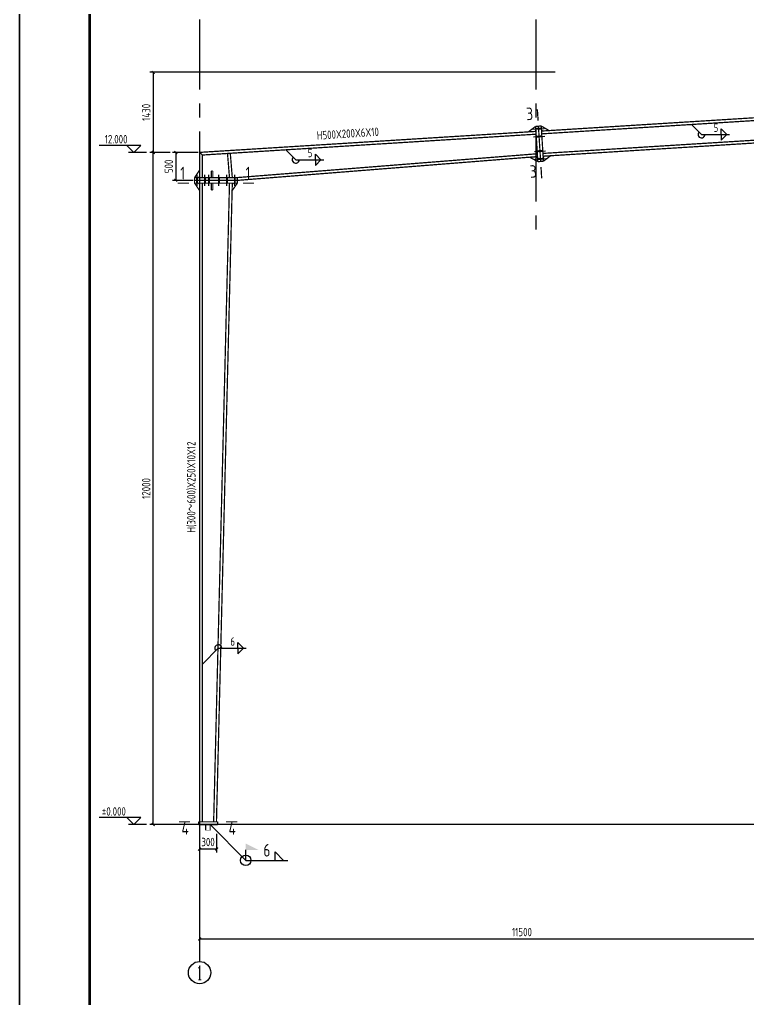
# Model space of a CAD drawing. Header units: millimetres. Extents: x 866309 to 879639, y 39442 to 44891.
# Drawn here: x 877299.4 to 877559.4, y 39654 to 40003.8 of the extents above; entities that cross this region are included whole.
import ezdxf
from ezdxf.enums import TextEntityAlignment as Align

# ---------------------------------------------------------------- set-up
doc = ezdxf.new("R2010")
doc.units = ezdxf.units.MM
doc.header["$LTSCALE"] = 1000
doc.header["$MEASUREMENT"] = 0
doc.linetypes.add('CENTER', pattern=[2, 1.25, -0.25, 0.25, -0.25])
doc.linetypes.add('DOTE', pattern=[2.42, 2, -0.2, 0.02, -0.2])
for name, color, linetype in [('10', 7, 'Continuous'), ('114', 2, 'Continuous'), ('116', 1, 'Continuous'), ('14', 2, 'Continuous'), ('1530', 253, 'Continuous'), ('1534', 7, 'Continuous'), ('AXIS', 3, 'Continuous'), ('AXIS_TEXT', 7, 'Continuous'), ('DIM', 7, 'Continuous'), ('DOTE', 1, 'DOTE'), ('M_Prof', 2, 'Continuous'), ('柱子', 8, 'Continuous'), ('标准截面(白色)', 7, 'Continuous'), ('焊缝标注', 3, 'Continuous')]:
    doc.layers.add(name, color=color, linetype=linetype)
doc.styles.add('_TCH_AXIS', font='COMPLEX', dxfattribs={"bigfont": 'GBCBIG'})
doc.styles.add('COMPLEX', font='COMPLEX')
doc.styles.add('GBHZ', font='gbenor.shx', dxfattribs={"width": 0.9, "bigfont": 'gbcbig.shx'})
doc.dimstyles.new('Y50', dxfattribs={"dimscale": 0, "dimtxt": 3, "dimasz": 0.01, "dimexe": 1.2, "dimexo": 1, "dimgap": 1, "dimtad": 1, "dimdec": 0, "dimlfac": 50, "dimzin": 0, "dimdsep": 46, "dimtxsty": 'GBHZ', "dimblk1": 'DX', "dimblk2": 'DX', "dimsah": 1, "dimcen": 0.09, "dimdle": 1, "dimadec": 0, "dimazin": 0, "dimtfac": 1, "dimtdec": 0, "dimtix": 1, "dimtmove": 2, "dimatfit": 3, "dimldrblk": 'DX', "dimfxl": 0, "dimtolj": 1, "dimtzin": 0, "dimarcsym": 0})

# ---------------------------------------------------------------- blocks, each defined once
blk = doc.blocks.new('DX')
at = {"color": 0, "linetype": 'ByBlock', "const_width": 40}
blk.add_lwpolyline([(-54, -51), (46, 49)], dxfattribs=at)
blk = doc.blocks.new('*D2073')
at = {"color": 0, "lineweight": -2, "transparency": 16777216}
for p, q in [((877363.61, 39713.16), (877363.61, 39706.5)), ((877369.61, 39713.16), (877369.61, 39706.5)), ((877363.6, 39707.7), (877363.59, 39707.7)), ((877369.61, 39707.7), (877363.61, 39707.7)), ((877369.62, 39707.7), (877369.63, 39707.7))]:
    blk.add_line(p, q, dxfattribs=at)
at = {"layer": 'Defpoints', "color": 0, "transparency": 16777216}
for p in [(877363.61, 39714.16), (877369.61, 39714.16), (877363.61, 39707.7)]:
    blk.add_point(p, dxfattribs=at)
at = {"color": 0, "lineweight": -2, "transparency": 16777216, "xscale": 0.01, "yscale": 0.01, "zscale": 0.01, "rotation": 180}
blk.add_blockref('DX', (877369.61, 39707.7), dxfattribs=at)
at = {"color": 0, "lineweight": -2, "transparency": 16777216, "xscale": 0.01, "yscale": 0.01, "zscale": 0.01}
blk.add_blockref('DX', (877363.61, 39707.7), dxfattribs=at)
at = {"color": 0, "transparency": 16777216, "insert": (877366.61, 39710.2), "char_height": 3, "attachment_point": 5, "style": 'GBHZ'}
blk.add_mtext('\\A1;300', dxfattribs=at)
blk = doc.blocks.new('_AXISO')
blk.add_circle((0, 0), 0.5)
at = {"layer": 'AXIS_TEXT', "style": 'COMPLEX', "width": 1.041667}
blk.add_attdef('A', text='', height=0.56, dxfattribs=at).set_placement((-0.25, -0.28), (0.25, -0.28), align=Align.FIT)
blk = doc.blocks.new('*D2062')
at = {"layer": 'Defpoints', "color": 0, "transparency": 16777216}
for p in [(877347.05, 39956.42), (877354.11, 39956.42), (877353.58, 39716.42)]:
    blk.add_point(p, dxfattribs=at)
at = {"layer": 'dim', "color": 0, "lineweight": -2, "transparency": 16777216}
for p, q in [((877353.11, 39956.42), (877345.85, 39956.42)), ((877347.05, 39716.43), (877347.05, 39956.41)), ((877352.58, 39716.42), (877345.85, 39716.42))]:
    blk.add_line(p, q, dxfattribs=at)
at = {"layer": 'dim', "color": 0, "lineweight": -2, "transparency": 16777216, "xscale": 0.01, "yscale": 0.01, "zscale": 0.01}
for p, rotation in [((877347.05, 39956.42), 90), ((877347.05, 39716.42), 270)]:
    blk.add_blockref('DX', p, dxfattribs=dict(at, rotation=rotation))
at = {"layer": 'dim', "color": 0, "transparency": 16777216, "insert": (877344.55, 39836.42), "char_height": 3, "attachment_point": 5, "rotation": 90, "style": 'GBHZ'}
blk.add_mtext('\\A1;12000', dxfattribs=at)
blk = doc.blocks.new('*D2063')
at = {"layer": 'Defpoints', "color": 0, "transparency": 16777216}
for p in [(877491.49, 39985.02), (877347.05, 39956.42), (877354.11, 39956.42)]:
    blk.add_point(p, dxfattribs=at)
at = {"layer": 'dim', "color": 0, "lineweight": -2, "transparency": 16777216}
for p, q in [((877490.49, 39985.02), (877345.85, 39985.02)), ((877347.05, 39985.01), (877347.05, 39956.43)), ((877353.11, 39956.42), (877345.85, 39956.42))]:
    blk.add_line(p, q, dxfattribs=at)
at = {"layer": 'dim', "color": 0, "lineweight": -2, "transparency": 16777216, "xscale": 0.01, "yscale": 0.01, "zscale": 0.01}
for p, rotation in [((877347.05, 39985.02), 90), ((877347.05, 39956.42), 270)]:
    blk.add_blockref('DX', p, dxfattribs=dict(at, rotation=rotation))
at = {"layer": 'dim', "color": 0, "transparency": 16777216, "insert": (877344.55, 39970.72), "char_height": 3, "attachment_point": 5, "rotation": 90, "style": 'GBHZ'}
blk.add_mtext('\\A1;1430', dxfattribs=at)
blk = doc.blocks.new('*D2071')
at = {"layer": 'Defpoints', "color": 0, "transparency": 16777216}
for p in [(877364.13, 39956.42), (877355.09, 39946.43), (877362.29, 39946.43)]:
    blk.add_point(p, dxfattribs=at)
at = {"layer": 'dim', "color": 0, "lineweight": -2, "transparency": 16777216}
for p, q in [((877363.13, 39956.42), (877353.89, 39956.42)), ((877355.09, 39956.41), (877355.09, 39946.44)), ((877361.29, 39946.43), (877353.89, 39946.43))]:
    blk.add_line(p, q, dxfattribs=at)
at = {"layer": 'dim', "color": 0, "lineweight": -2, "transparency": 16777216, "xscale": 0.01, "yscale": 0.01, "zscale": 0.01}
for p, rotation in [((877355.09, 39956.42), 90), ((877355.09, 39946.43), 270)]:
    blk.add_blockref('DX', p, dxfattribs=dict(at, rotation=rotation))
at = {"layer": 'dim', "color": 0, "transparency": 16777216, "insert": (877352.59, 39951.43), "char_height": 3, "attachment_point": 5, "rotation": 90, "style": 'GBHZ'}
blk.add_mtext('\\A1;500', dxfattribs=at)
blk = doc.blocks.new('*D2164')
at = {"layer": 'Defpoints', "color": 0, "transparency": 16777216}
for p in [(877363.61, 39699.56), (877593.61, 39699.56), (877363.61, 39675.56)]:
    blk.add_point(p, dxfattribs=at)
at = {"layer": 'dim', "color": 0, "lineweight": -2, "transparency": 16777216}
for p, q in [((877363.61, 39698.56), (877363.61, 39674.36)), ((877593.61, 39698.56), (877593.61, 39674.36)), ((877593.6, 39675.56), (877363.62, 39675.56))]:
    blk.add_line(p, q, dxfattribs=at)
at = {"layer": 'dim', "color": 0, "lineweight": -2, "transparency": 16777216, "xscale": 0.01, "yscale": 0.01, "zscale": 0.01, "rotation": 180}
blk.add_blockref('DX', (877363.61, 39675.56), dxfattribs=at)
at = {"layer": 'dim', "color": 0, "lineweight": -2, "transparency": 16777216, "xscale": 0.01, "yscale": 0.01, "zscale": 0.01}
blk.add_blockref('DX', (877593.61, 39675.56), dxfattribs=at)
at = {"layer": 'dim', "color": 0, "transparency": 16777216, "insert": (877478.61, 39678.06), "char_height": 3, "attachment_point": 5, "style": 'GBHZ'}
blk.add_mtext('\\A1;11500', dxfattribs=at)

msp = doc.modelspace()

# ---------------------------------------------------------------- linework, layer by layer
for p, q in [((877299.374, 39448.627), (877299.374, 40042.627)), ((877299.374, 40042.627), (877299.374, 39448.627))]:
    msp.add_line(p, q)
at = {"color": 0, "const_width": 1}
msp.add_lwpolyline([(878340.624, 39458.627), (877324.374, 39458.627), (877324.374, 40032.627), (878340.624, 40032.627)], close=True, dxfattribs=at)
at = {"layer": '10', "const_width": 0.45}
for points in [[(877484.125, 39971.762), (877484.375, 39967.77)], [(877485.66, 39947.19), (877485.411, 39951.182)], [(877355.777, 39945.431), (877359.777, 39945.431)], [(877383.065, 39945.431), (877379.065, 39945.431)], [(877356.213, 39717.422), (877360.213, 39717.422)], [(877377.014, 39717.422), (877373.014, 39717.422)]]:
    msp.add_lwpolyline(points, dxfattribs=at)
at = {"layer": '114'}
for p, q in [((877482.559, 39964.751), (877486.552, 39965)), ((877482.734, 39961.956), (877486.726, 39962.206)), ((877483.058, 39956.768), (877487.05, 39957.017)), ((877483.232, 39953.972), (877487.225, 39954.221)), ((877362.713, 39944.431), (877362.713, 39948.431)), ((877365.513, 39944.431), (877365.513, 39948.431)), ((877366.913, 39944.431), (877366.913, 39948.431)), ((877370.482, 39944.431), (877370.482, 39948.431)), ((877373.364, 39944.431), (877373.364, 39948.431)), ((877376.165, 39944.431), (877376.165, 39948.431))]:
    msp.add_line(p, q, dxfattribs=at)
at = {"layer": '114', "color": 1, "const_width": 0.7}
for points in [[(877483.557, 39964.813), (877485.553, 39964.938)], [(877483.732, 39962.019), (877485.728, 39962.143)], [(877484.056, 39956.83), (877486.052, 39956.954)], [(877484.23, 39954.034), (877486.227, 39954.159)], [(877362.713, 39945.431), (877362.713, 39947.431)], [(877365.513, 39945.431), (877365.513, 39947.431)], [(877366.913, 39945.431), (877366.913, 39947.431)], [(877370.482, 39945.431), (877370.482, 39947.431)], [(877373.364, 39945.431), (877373.364, 39947.431)], [(877376.165, 39945.431), (877376.165, 39947.431)]]:
    msp.add_lwpolyline(points, dxfattribs=at)
at = {"layer": '116', "const_width": 0.2}
for points in [[(877365.613, 39716.422), (877365.613, 39714.422)], [(877365.913, 39716.422), (877365.913, 39714.422)], [(877367.313, 39716.422), (877367.313, 39714.422)], [(877367.613, 39716.422), (877367.613, 39714.422)], [(877365.613, 39714.422), (877367.613, 39714.422)]]:
    msp.add_lwpolyline(points, dxfattribs=at)
at = {"layer": '14', "const_width": 0.45}
for points in [[(877480.919, 39963.747), (877483.501, 39965.712)], [(877483.214, 39963.89), (877480.919, 39963.747)], [(877483.589, 39964.314), (877483.214, 39963.89)], [(877483.501, 39965.712), (877484.499, 39965.774)], [(877484.288, 39953.116), (877483.501, 39965.712)], [(877483.501, 39965.712), (877483.589, 39964.314)], [(877484.499, 39965.774), (877485.497, 39965.836)], [(877484.499, 39965.774), (877485.286, 39953.178)], [(877485.286, 39953.178), (877484.499, 39965.774)], [(877485.497, 39965.836), (877486.284, 39953.241)], [(877485.585, 39964.439), (877485.497, 39965.836)], [(877485.497, 39965.836), (877488.304, 39964.208)], [(877486.009, 39964.065), (877485.585, 39964.439)], [(877488.304, 39964.208), (877486.009, 39964.065)], [(877363.613, 39947.431), (877363.613, 39956.422)], [(877363.613, 39956.422), (877364.613, 39955.482)], [(877364.613, 39955.482), (877364.613, 39947.431)], [(877373.553, 39956.04), (877374.55, 39956.103)], [(877374.264, 39947.431), (877373.553, 39956.04)], [(877374.55, 39956.103), (877375.265, 39947.431)], [(877481.489, 39954.65), (877483.777, 39954.891)], [(877484.287, 39953.136), (877481.489, 39954.65)], [(877483.777, 39954.891), (877484.199, 39954.533)], [(877484.199, 39954.533), (877484.287, 39953.136)], [(877485.286, 39953.178), (877484.288, 39953.116)], [(877486.284, 39953.241), (877485.286, 39953.178)], [(877486.195, 39954.658), (877486.57, 39955.082)], [(877486.283, 39953.261), (877486.195, 39954.658)], [(877488.865, 39955.226), (877486.283, 39953.261)], [(877486.57, 39955.082), (877488.865, 39955.226)], [(877361.813, 39947.431), (877363.613, 39950.131)], [(877363.613, 39950.131), (877363.613, 39947.831)], [(877367.813, 39947.431), (877367.813, 39949.831)], [(877367.813, 39949.831), (877368.313, 39949.831)], [(877368.313, 39949.831), (877368.313, 39947.431)], [(877361.777, 39947.431), (877377.065, 39947.431)], [(877361.777, 39946.431), (877361.777, 39947.431)], [(877361.777, 39946.431), (877377.065, 39946.431)], [(877361.777, 39945.431), (877361.777, 39946.431)], [(877377.065, 39946.431), (877361.777, 39946.431)], [(877363.213, 39947.431), (877361.813, 39947.431)], [(877363.613, 39947.831), (877363.213, 39947.431)], [(877364.613, 39947.431), (877363.613, 39947.431)], [(877368.313, 39947.431), (877367.813, 39947.431)], [(877375.265, 39947.431), (877374.264, 39947.431)], [(877377.065, 39947.431), (877377.065, 39946.431)], [(877377.065, 39946.431), (877377.065, 39945.431)], [(877377.065, 39945.431), (877361.777, 39945.431)], [(877363.613, 39942.731), (877361.813, 39945.431)], [(877361.813, 39945.431), (877363.213, 39945.431)], [(877363.213, 39945.431), (877363.613, 39945.031)], [(877363.613, 39945.031), (877363.613, 39942.731)], [(877367.813, 39945.431), (877367.813, 39943.031)], [(877368.313, 39945.431), (877367.813, 39945.431)], [(877367.813, 39943.031), (877368.313, 39943.031)], [(877368.313, 39943.031), (877368.313, 39945.431)], [(877377.065, 39945.431), (877375.197, 39942.732)], [(877375.197, 39942.732), (877375.255, 39945.031)], [(877375.255, 39945.031), (877375.665, 39945.431)], [(877375.665, 39945.431), (877377.065, 39945.431)], [(877363.213, 39716.422), (877363.213, 39717.422)], [(877363.213, 39717.422), (877370.014, 39717.422)], [(877370.014, 39716.422), (877363.213, 39716.422)], [(877370.014, 39717.422), (877370.014, 39716.422)]]:
    msp.add_lwpolyline(points, dxfattribs=at)
at = {"layer": '1530'}
for p, q in [((877344.652, 39956.422), (877338.181, 39956.422)), ((877344.652, 39716.422), (877338.181, 39716.422))]:
    msp.add_line(p, q, dxfattribs=at)
at = {"layer": '1534'}
for points in [[(877337.681, 39958.922), (877340.181, 39956.422), (877342.681, 39958.922), (877327.747, 39958.922)], [(877337.681, 39718.922), (877340.181, 39716.422), (877342.681, 39718.922), (877327.747, 39718.922)]]:
    msp.add_lwpolyline(points, dxfattribs=at)
at = {"layer": 'AXIS', "color": 0}
msp.add_line((877363.613, 39699.563), (877363.613, 39667.563), dxfattribs=at)
at = {"layer": 'DOTE', "linetype": 'CENTER', "ltscale": 0.02}
for p, q in [((877363.613, 40003.833), (877363.613, 39699.563)), ((877483.613, 40003.833), (877483.613, 39926.488))]:
    msp.add_line(p, q, dxfattribs=at)
at = {"layer": 'M_Prof'}
msp.add_line((878315.051, 39716.422), (877352.395, 39716.422), dxfattribs=at)
at = {"layer": '柱子', "const_width": 0.45}
for points in [[(877485.61, 39964.04), (877710.615, 39978.09)], [(877485.672, 39963.042), (877710.678, 39977.092)], [(877486.108, 39956.055), (877711.114, 39970.106)], [(877486.17, 39955.057), (877711.176, 39969.108)], [(877363.613, 39956.422), (877483.613, 39963.915)], [(877364.613, 39955.482), (877483.676, 39962.917)], [(877377.065, 39947.431), (877484.112, 39955.932)], [(877377.065, 39946.426), (877484.174, 39954.933)], [(877363.613, 39717.422), (877363.613, 39945.431)], [(877363.613, 39945.431), (877364.613, 39945.431)], [(877364.613, 39717.422), (877364.613, 39945.431)], [(877368.613, 39717.422), (877374.264, 39945.431)], [(877369.613, 39717.422), (877375.265, 39945.431)], [(877374.264, 39945.431), (877375.265, 39945.431)]]:
    msp.add_lwpolyline(points, dxfattribs=at)
at = {"layer": '焊缝标注'}
for p, q in [((877539.174, 39966.383), (877542.7, 39962.837)), ((877549.7, 39964.837), (877551.7, 39962.837)), ((877549.7, 39962.837), (877549.7, 39964.837)), ((877542.7, 39962.837), (877552.7, 39962.837)), ((877549.7, 39960.837), (877551.7, 39962.837)), ((877549.7, 39962.837), (877549.7, 39960.837)), ((877394.379, 39957.341), (877397.905, 39953.795)), ((877397.905, 39953.795), (877407.905, 39953.795)), ((877404.905, 39955.795), (877406.905, 39953.795)), ((877404.905, 39953.795), (877404.905, 39955.795)), ((877404.905, 39951.795), (877406.905, 39953.795)), ((877404.905, 39953.795), (877404.905, 39951.795)), ((877364.613, 39773.729), (877370.273, 39779.384)), ((877370.273, 39779.384), (877380.273, 39779.384)), ((877377.273, 39781.384), (877379.273, 39779.384)), ((877377.273, 39779.384), (877377.273, 39781.384)), ((877377.273, 39777.384), (877379.273, 39779.384)), ((877377.273, 39779.384), (877377.273, 39777.384)), ((877367.363, 39716.422), (877380.056, 39703.658)), ((877380.056, 39703.658), (877380.056, 39707.408)), ((877390.556, 39706.658), (877393.556, 39703.658)), ((877390.556, 39703.658), (877390.556, 39706.658)), ((877380.056, 39703.658), (877395.056, 39703.658))]:
    msp.add_line(p, q, dxfattribs=at)
msp.add_circle((877380.056, 39703.658), 1.875, dxfattribs=at)
for centre, start, end in [((877542.7, 39962.837), 134.84025, 0), ((877397.905, 39953.795), 134.84028, 0), ((877370.273, 39779.384), 0, 224.97719)]:
    msp.add_arc(centre, 1.25, start, end, dxfattribs=at)
for points in [[(877539.174, 39966.383), (877539.773, 39965.568), (877539.985, 39965.779)], [(877394.379, 39957.341), (877394.978, 39956.526), (877395.191, 39956.738)], [(877364.613, 39773.729), (877365.427, 39774.33), (877365.215, 39774.542)], [(877380.056, 39707.408), (877384.556, 39707.408), (877380.056, 39709.658)]]:
    msp.add_solid(points, dxfattribs=at)

# ---------------------------------------------------------------- block references
at = {"layer": 'AXIS', "color": 0}
ref = msp.add_blockref('_AXISO', (877363.613, 39663.563), dxfattribs=dict(at, xscale=8, yscale=8, zscale=8))
ref.add_attrib('A', '1', dxfattribs={"layer": 'AXIS_TEXT', "color": 0, "height": 5.147, "style": '_TCH_AXIS'}).set_placement((877362.511, 39660.989), (877364.716, 39660.989), align=Align.FIT)

# ---------------------------------------------------------------- texts
at = {"layer": '10', "style": 'GBHZ', "width": 0.9}
for rotation, p in [(3.57333, (877480.28, 39967.87)), (3.57345, (877481.566, 39947.29))]:
    msp.add_text('3', height=4.5, rotation=rotation, dxfattribs=at).set_placement(p)
for s, p in [('1', (877356.697, 39946.786)), ('1', (877379.985, 39946.786)), ('4', (877357.134, 39712.777)), ('4', (877373.933, 39712.777))]:
    msp.add_text(s, height=4.5, dxfattribs=at).set_placement(p)
at = {"layer": '1534', "style": 'GBHZ', "width": 0.9}
for s, p in [('12.000', (877329.743, 39959.622)), ('%%P0.000', (877328.745, 39719.622))]:
    msp.add_text(s, height=3, dxfattribs=at).set_placement(p)
at = {"layer": '标准截面(白色)', "style": 'GBHZ', "width": 0.9}
for s, rotation, p in [('H500X200X6X10', 3.66646, (877405.539, 39960.927)), ('H(300～600)X250X10X12', 90, (877362.137, 39820.683))]:
    msp.add_text(s, height=3, rotation=rotation, dxfattribs=at).set_placement(p)
at = {"layer": '焊缝标注', "style": 'GBHZ', "width": 0.9}
for s, height, p in [('5', 3, (877547, 39963.737)), ('5', 3, (877402.205, 39954.695)), ('6', 3, (877374.573, 39780.284)), ('6', 4.5, (877386.356, 39705.008))]:
    msp.add_text(s, height=height, dxfattribs=at).set_placement(p)

# ---------------------------------------------------------------- dimensions: what is measured, and where the dimension line sits
dim = msp.add_linear_dim(base=(877363.613, 39707.701), p1=(877369.613, 39714.159), p2=(877363.613, 39714.159), dimstyle='Y50', override={"dimscale": 1})
dim.commit()
dim.dimension.update_dxf_attribs({"geometry": '*D2073', "text_midpoint": (877366.613, 39710.201)})
at = {"layer": 'dim'}
for base, p1, p2, angle, picture, middle in [((877347.052, 39956.422), (877491.491, 39985.022), (877354.108, 39956.422), 90, '*D2063', (877344.552, 39970.722)), ((877347.052, 39956.422), (877353.578, 39716.422), (877354.108, 39956.422), 270, '*D2062', (877344.552, 39836.422)), ((877355.093, 39946.431), (877364.131, 39956.422), (877362.294, 39946.431), 90, '*D2071', (877352.593, 39951.426)), ((877363.613, 39675.563), (877593.613, 39699.563), (877363.613, 39699.563), 180, '*D2164', (877478.613, 39678.063))]:
    dim = msp.add_linear_dim(base=base, p1=p1, p2=p2, angle=angle, dimstyle='Y50', override={"dimscale": 1}, dxfattribs=at)
    dim.commit()
    dim.dimension.update_dxf_attribs({"geometry": picture, "text_midpoint": middle})

doc.saveas('drawing.dxf')
